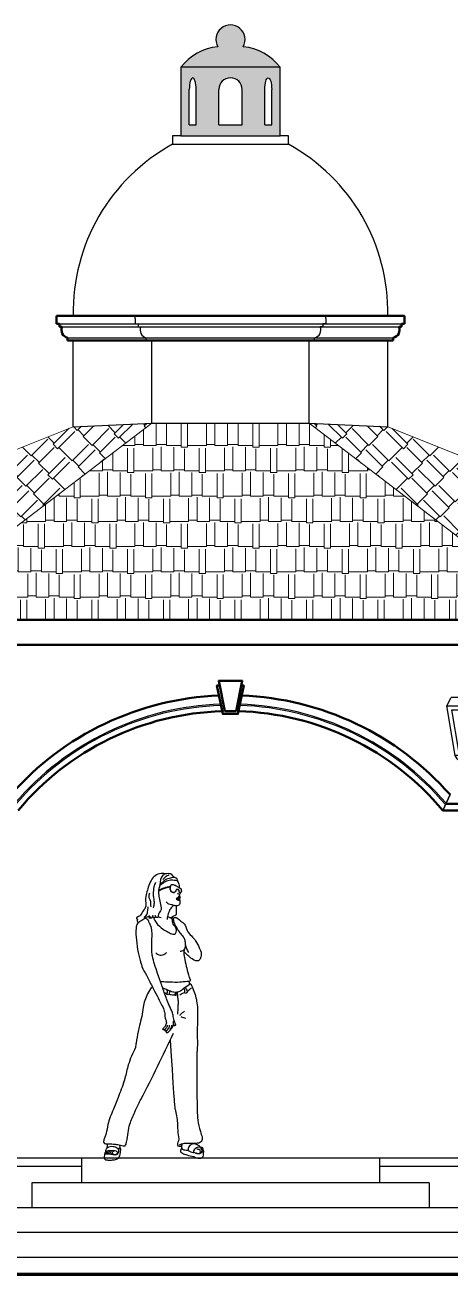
# Model space of a CAD drawing. Header units: metres. Extents: x -109 to 591, y -5 to 592.
# Drawn here: x 509.89 to 512.46, y 6.57 to 14.12 of the extents above; entities that cross this region are included whole.
import ezdxf

# ---------------------------------------------------------------- set-up
doc = ezdxf.new("R2010")
doc.units = ezdxf.units.M
doc.header["$LTSCALE"] = 0.03
for name, color, linetype in [('Amb personas', 8, 'Continuous'), ('Luminaria', 7, 'Continuous'), ('MOLDURA', 43, 'Continuous')]:
    doc.layers.add(name, color=color, linetype=linetype)
for name, color, linetype, lineweight in [('HATCH SECCION', 8, 'Continuous', 5), ('Moldura con Espesor', 43, 'Continuous', 50), ('Muro', 7, 'Continuous', 70), ('Muro bajo', 7, 'Continuous', 30)]:
    doc.layers.add(name, color=color, linetype=linetype, lineweight=lineweight)

# ---------------------------------------------------------------- blocks, each defined once
blk = doc.blocks.new('dam2')
for points in [[(389.6003654792434, 512.8645793612947), (389.6046557111305, 512.8645793612947), (389.6080879010543, 512.8611507601811)], [(389.6175039523461, 512.0776206049098), (389.6178685491263, 512.0783126151407)], [(389.6460418878511, 512.0556206736592), (389.6455024289414, 512.05673323193)]]:
    blk.add_lwpolyline(points)
blk.add_circle((389.5980553743262, 512.2819788695039), 0.00470410572027258)
for points in [[(389.6287868660484, 512.9582954611042), (389.645042935327, 512.9760028649009), (389.6725004400035, 512.9785743177894), (389.694809656116, 512.9691456585673), (389.711112549058, 512.9134308637801), (389.7171188722286, 512.8697161769969), (389.7119705910213, 512.8371444499924), (389.7025320779269, 512.7994298172109), (389.7016740286068, 512.7617151844295), (389.7145447316249, 512.7351435155334), (389.7154027809451, 512.7240005557547), (389.7222671534358, 512.722286255198), (389.7265573926798, 512.722286255198), (389.731705673887, 512.7334292108701), (389.7334217651705, 512.722286255198), (389.7417907593202, 512.7210649699693), (389.7462924681886, 512.7325720626451), (389.7507617328445, 512.7193224331292), (389.7548729393197, 512.7171433494211), (389.7565890306032, 512.7240005557547), (389.7651695017342, 512.7162861970895), (389.7634534104507, 512.7300006097566), (389.772891923545, 512.7248577039798), (389.7866206758833, 512.7214291028663), (389.7960591889777, 512.7214291028663), (389.7840465352797, 512.7325720626451), (389.7771821554322, 512.7540008298708), (389.7754660641487, 512.767715242538), (389.7734743991857, 512.7828228469523)], [(389.6596410738626, 512.9700190565734), (389.6793761493715, 512.9605903973513), (389.6948209929933, 512.9451616841275)], [(389.7359959057741, 512.9254309717841), (389.7445763769052, 512.9005735993381), (389.7471505175088, 512.8577160648865), (389.7454344188685, 512.8371444499924), (389.7420022363015, 512.81914428388), (389.7420022363015, 512.7925726108773), (389.7445763769052, 512.7788582023168)], [(389.598131445836, 512.87550207364), (389.5929984607971, 512.8693577096134), (389.5899502595795, 512.865253551713), (389.5986493879599, 512.8602936078495)], [(389.5971542627168, 512.847622643358), (389.5980920567933, 512.8511022383935), (389.5979580851754, 512.8535111912928)], [(389.768601691658, 512.8637161188884), (389.7720338742249, 512.8380015982174), (389.7634534104507, 512.8208585844368), (389.7617373118104, 512.7985726648792), (389.7591631712068, 512.783143955762)], [(389.5915860863789, 512.8283832576532), (389.590926966149, 512.8157217728411), (389.5917850081124, 512.8020073601739), (389.6012235285635, 512.796007306172), (389.6218166533926, 512.7951501538404), (389.6394942303785, 512.7994883370823), (389.6550879047577, 512.802700170427), (389.6621448537305, 512.8080074141758), (389.6707253248615, 512.8148646205094)], [(389.6240427384421, 512.7958846905785), (389.6406936869381, 512.7814357452797), (389.651848291316, 512.7591498257223), (389.660428762447, 512.7308638521629), (389.6612868117672, 512.7120065378255)], [(389.6278649693569, 512.7218170566331), (389.6184264489058, 512.7261028100783), (389.5815304384917, 512.7063883475157), (389.561795355626, 512.6909596342919), (389.5437763714006, 512.6532450015104), (389.5171769160441, 512.6215304268376), (389.492293559328, 512.5941016015032), (389.4699843358587, 512.554672668165), (389.4571136328405, 512.5212437929355), (389.4605458227643, 512.4963864204896), (389.471700434499, 512.4792434067089), (389.4931516086481, 512.4801005590406), (389.5231832465715, 512.498957873378), (389.545492462684, 512.5169580394903), (389.5583631657022, 512.528100999269)], [(389.6278649693569, 512.7218170566331), (389.6218586388296, 512.6978168365189), (389.6046977039243, 512.6669594141777), (389.5849626210586, 512.6369591359548), (389.5652275455497, 512.614673220504), (389.5557890250985, 512.5966730543917), (389.5514987932114, 512.5709585337206), (389.5446344207207, 512.5478154659381), (389.5309056683824, 512.5255295463807)], [(389.7418422870076, 512.7181919800732), (389.7256823122949, 512.6935310830737), (389.6819219220332, 512.6549593020673), (389.6527483260731, 512.6395305888433), (389.6252908287534, 512.6283876290645), (389.6098459851316, 512.6335305348414), (389.6055557458876, 512.649816400397), (389.6115620764151, 512.6686737147344), (389.6287230113203, 512.6943882354053), (389.6312971519239, 512.7132455497427), (389.6381615317715, 512.7235313612964)], [(389.7865500228761, 512.7214338763029), (389.8083396762595, 512.7016726934175), (389.8341122680474, 512.6836507231372), (389.840555410466, 512.6566177738886), (389.8366895250148, 512.5871044699428), (389.8238032328065, 512.5150166011654), (389.8057624192921, 512.4558015688901), (389.7993192768736, 512.4352050337782), (389.772258056602, 512.3862882649444), (389.7372196201059, 512.322418270176), (389.7062925143832, 512.267065083091), (389.6805199299665, 512.2194355987303), (389.6637677523071, 512.1872535157038), (389.6599018594848, 512.1730933988429), (389.6573246025173, 512.1589332819821), (389.6547473455499, 512.1396240313431), (389.6470155672764, 512.1113037935069), (389.6534587170661, 512.0932818273411), (389.6650563807908, 512.0778344260071), (389.6676336377582, 512.0739725767022), (389.6624791238233, 512.072685292229), (389.6483042031313, 512.0804089949534), (389.6418610533415, 512.0894199780363), (389.6392837963741, 512.0997182455923)], [(389.5510668196602, 512.5684673941381), (389.553770502333, 512.5511819174378), (389.5601108566622, 512.5396064753558), (389.5720919180405, 512.5306724480508), (389.5806723891715, 512.5289581474941)], [(389.7222501223711, 512.5161008871586), (389.7110955179932, 512.5092436808251), (389.6819219220332, 512.5058150797115), (389.6681931696949, 512.5135294342701), (389.6596127059207, 512.5212437929355)], [(389.5127487727687, 512.3432560648154), (389.4926931071275, 512.3010775773462), (389.4716619413621, 512.223219966066), (389.4667134369734, 512.1268248255476), (389.4654763108762, 512.0489672142675), (389.4630020513107, 511.9723454385442), (389.464239184779, 511.9476287356362)], [(389.5325366017981, 512.2982131614646), (389.5223642534057, 512.3068995052779), (389.5066265260748, 512.3200005784554)], [(389.5891977127097, 512.2918702291412), (389.5870638040134, 512.2623558449535), (389.5826922118597, 512.2352802890568), (389.5835665288162, 512.2116983548685), (389.5835665288162, 512.1863696057114), (389.5844408531439, 512.1697749108255), (389.5844408531439, 512.1645344823775)], [(389.6369949132239, 512.2794947040368), (389.6246594921132, 512.2772037330999), (389.6071731234981, 512.2754569222457), (389.595806988321, 512.2719633005372)], [(389.7392714967096, 512.3162999884217), (389.7620037670638, 512.27699676066), (389.7856103617457, 512.1983903092513), (389.7917305878126, 512.1442391933432), (389.8030967229897, 512.091834892404), (389.8092169490565, 512.0568986917779), (389.8198463870791, 511.9890442286103), (389.8224693453199, 511.9628420781407)], [(389.5695774427695, 512.1584206443877), (389.5582113075924, 512.1715217216797), (389.5442222141746, 512.1828759881176)], [(389.5617085754185, 512.1514334050853), (389.5494681232848, 512.1453195712102), (389.5372276637801, 512.1435727603559)], [(389.6247225148701, 512.0708332851248), (389.6072066770781, 512.0952705723627), (389.6063323527504, 512.1214727228323), (389.6072066770781, 512.1249663445408)], [(389.8224693453199, 511.9628420781407), (389.8605937160688, 511.8605222805564), (389.8781238104829, 511.7810457236271), (389.9104870639767, 511.6800162018276), (389.9388048997272, 511.6005396448982), (389.9684712105158, 511.5102866055338), (389.9792589665946, 511.4523630134744), (389.9846528372628, 511.3984806012995), (389.9657742751817, 511.3971335399664), (389.9212748126844, 511.3971335399664), (389.8902600268575, 511.3917453028635), (389.8646391264411, 511.3903982415305), (389.8565483130677, 511.4106041450675), (389.8498059673612, 511.4671806757939), (389.8403666863207, 511.5170219080844), (389.8147457859044, 511.5870690397972), (389.7945187561563, 511.6342161535362), (389.7810340647434, 511.6625044168421), (389.6031277672284, 512.0530696315085)], [(389.6471472988399, 512.0665159570065), (389.6456766747633, 512.0568407500282), (389.6386821317399, 512.0568407500282), (389.6281903135193, 512.0655748001847), (389.6211957631248, 512.0769290666225), (389.6159498540145, 512.0891567384875), (389.615075537058, 512.0987641940711)], [(389.6537153678723, 512.0754336866839), (389.6552941760273, 512.0664482056118), (389.6509225838735, 512.0655748001847), (389.6395564486964, 512.072562039487), (389.6308132643888, 512.0830429004977), (389.6281903135193, 512.0909035493418), (389.6281903135193, 512.0996375994982)], [(389.464239184779, 511.9476287356362), (389.451830271855, 511.6102779693423), (389.4295619799925, 511.4866944589168), (389.4221392160383, 511.4286102083172), (389.445644633998, 511.4174876924201), (389.5087381239231, 511.4150160213063), (389.5347177940772, 511.4100726790789), (389.5508004480828, 511.4038935054091)], [(389.5351981070885, 511.3863428292563), (389.5414212937014, 511.3753722036938), (389.5414212937014, 511.3654986406876), (389.5293409876748, 511.3570878250133), (389.5044482412233, 511.3479456397876), (389.4652787634367, 511.3399005130036), (389.4389217260751, 511.3318553862196), (389.4158593229906, 511.3344152002223), (389.4089039946083, 511.3420946381161), (389.406707576671, 511.3563564513473), (389.4063415094718, 511.368424139466), (389.4074397184405, 511.3768349551403), (389.4111004199168, 511.3797604539188)], [(389.4652787634367, 511.3618417641285), (389.4630823381282, 511.3735437674716), (389.457957360484, 511.3848800819243), (389.4489532766798, 511.3923509443134), (389.4382596432849, 511.3967496082236), (389.4297699797554, 511.3973134589334), (389.4290378379859, 511.3991418951556), (389.4345288902005, 511.4027987717146), (389.4447788454888, 511.4082840844958), (389.4550288007772, 511.4123066458305), (389.4634484126986, 511.4137693972771), (389.4747965769557, 511.4115752721646), (389.485046532244, 511.4057242704931), (389.4931955838762, 511.3957023048768), (389.4971268382706, 511.3856114555903), (389.4971268382706, 511.3768349551403), (389.4956625621028, 511.372812389691)], [(389.4121625022181, 511.3708109755332), (389.422482760287, 511.3601459919863), (389.4331588963227, 511.3558800009952), (389.4449026372634, 511.3569464957083), (389.4534435417427, 511.3592572416714)]]:
    blk.add_spline(points, degree=3)
for points, knots in [([(389.6763908161569, 512.9777579892651), (389.6856672731549, 512.9786165489019), (389.7077784129008, 512.9806629909986), (389.7421258570774, 512.9684028668479), (389.7654906081502, 512.935493694322), (389.7767849367369, 512.8989473806371), (389.7876749573783, 512.8609802428655), (389.7931338285977, 512.8258477774951), (389.7873256682003, 512.7979334307274), (389.7897778538877, 512.7721869810117), (389.8106982450848, 512.7539880452085), (389.8133617360513, 512.7261933942866), (389.8488025398912, 512.7190427971758), (389.8314719414109, 512.70724411624), (389.8395957352341, 512.6954022923254), (389.8314746770933, 512.6924209222454), (389.8266288131509, 512.6907561920269)], [0, 0, 0, 0, 0.2046259305617079, 0.4877414456008503, 0.7522489145540279, 1.060925539150847, 1.328102829180171, 1.625569468120927, 1.82784613096811, 1.955127037656074, 2.173390099489337, 2.388262637922702, 2.547218152656189, 2.629299992592564, 2.693483837233186, 2.781076678297141, 2.781076678297141, 2.781076678297141, 2.781076678297141]), ([(389.5922710033624, 512.8715342283604), (389.5901446335781, 512.871162857298), (389.5826929738498, 512.8744763719552), (389.5853134977983, 512.8845338045409), (389.5853325765886, 512.8963471938049), (389.5999042156549, 512.9004325771774), (389.6086011421125, 512.9085706991435), (389.6167647080389, 512.9109595581397), (389.6167647080389, 512.9109595581397), (389.6229022999996, 512.9139375617852), (389.6297955261088, 512.9170150251935), (389.6427557443619, 512.9187365191875), (389.6490095661655, 512.9050031450421), (389.6505011703924, 512.8913128216442), (389.644759776019, 512.8772708596176), (389.6348225064426, 512.8726225590418), (389.6229889373332, 512.8702239431606), (389.6159211006533, 512.8797653212658), (389.6152163730366, 512.8912728835978), (389.6059038033958, 512.8894221453085), (389.5970997899306, 512.8884392333912), (389.5974340645519, 512.8814948019569), (389.5965703387, 512.8745097570153), (389.5922710033624, 512.8715342283604)], [1.029626130519683, 1.029626130519683, 1.029626130519683, 1.029626130519683, 1.080251537735419, 1.162309128135357, 1.226492972775987, 1.322631822643684, 1.44378838848639, 1.489650007738167, 1.489650007738167, 1.489650007738167, 1.607995163574127, 1.670995891220226, 1.739092301427288, 1.896933299144212, 1.981386998271049, 2.04623422738555, 2.134659451486788, 2.215288377100798, 2.283081114775664, 2.333481718499081, 2.393243201957446, 2.451269161807105, 2.469049312360149, 2.469049312360149, 2.469049312360149, 2.469049312360149]), ([(389.6045262612676, 512.9313194576894), (389.6034348813158, 512.9279467514409), (389.6007247723086, 512.9195778026985), (389.5973385836058, 512.9093632768021), (389.5979018557171, 512.9025204710409), (389.5981011922736, 512.9009136231433)], [0.006286788454975187, 0.006286788454975187, 0.006286788454975187, 0.006286788454975187, 0.0847533159497952, 0.2008052768110997, 0.2363418935076323, 0.2363418935076323, 0.2363418935076323, 0.2363418935076323]), ([(389.7117675551433, 512.909123665173), (389.7032113145457, 512.9158614667879), (389.6864321450564, 512.9289990612169), (389.6585634354551, 512.945480654759), (389.6312859265627, 512.942914630007), (389.6113170702016, 512.9436858383135), (389.6023986956897, 512.9263882289775), (389.6083694335128, 512.9473900575358), (389.6143401052042, 512.9553698925338), (389.6309258729639, 512.9600032590037), (389.6523976904814, 512.9538410958071), (389.6779457627226, 512.9472020599646), (389.6931188276857, 512.9299280202881), (389.7038782244579, 512.9207917490934), (389.7094110079504, 512.9151621724567), (389.711112549058, 512.9134308637801)], [0.01000074871195943, 0.01000074871195943, 0.01000074871195943, 0.01000074871195943, 0.2519080958979453, 0.4829125628750198, 0.6909101395712705, 0.8502740922849421, 0.8956716958198837, 0.9933797239902102, 1.096640797903723, 1.162409819203647, 1.346838025403083, 1.584292311264291, 1.722396141481145, 1.842700668860921, 1.89613062139314, 1.89613062139314, 1.89613062139314, 1.89613062139314]), ([(389.6427391290425, 512.9162646328374), (389.6429405848837, 512.9161874297328), (389.6457628721486, 512.9149327108609), (389.6507631649042, 512.9039520827897), (389.6522547691309, 512.8902617593919), (389.6465133747576, 512.8762197973653), (389.6365761051812, 512.8715714967894), (389.6278875225756, 512.8698103567623), (389.6238821485508, 512.8721299696377), (389.623236322451, 512.8726185299835)], [1.665910524356947, 1.665910524356947, 1.665910524356947, 1.665910524356947, 1.670995891220226, 1.739092301427288, 1.896933299144212, 1.981386998271049, 2.04623422738555, 2.134659451486788, 2.153124825865227, 2.153124825865227, 2.153124825865227, 2.153124825865227]), ([(389.649064841608, 512.906539814575), (389.6617740646981, 512.9032612243894), (389.6850576232681, 512.896889529569), (389.70668363253, 512.8862375187258), (389.7164803552168, 512.8811363721694)], [0.04803086434492612, 0.04803086434492612, 0.04803086434492612, 0.04803086434492612, 0.336074966001519, 0.5786481220413784, 0.5786481220413784, 0.5786481220413784, 0.5786481220413784]), ([(389.6502432417436, 512.9021042950791), (389.6623626813285, 512.8989581134836), (389.6853843208793, 512.8925413647491), (389.7067797342429, 512.881925186187), (389.7169005508026, 512.8766368402124)], [0.06124032691658865, 0.06124032691658865, 0.06124032691658865, 0.06124032691658865, 0.336074966001519, 0.5868200692637396, 0.5868200692637396, 0.5868200692637396, 0.5868200692637396]), ([(389.5969854217321, 512.8607700365909), (389.5953740680477, 512.8539133873688), (389.5919925603503, 512.84849612026), (389.5898020972031, 512.8398427652222), (389.5931373757937, 512.8475849442923), (389.597150417993, 512.8412383047289), (389.6008558502425, 512.8476119045665), (389.6065316695859, 512.8386756013592), (389.6180896398866, 512.835792257344), (389.6051456747984, 512.8270578009962), (389.59698445322, 512.8270039209104), (389.5900981424325, 512.8286430233571), (389.5915274231459, 512.8344081242568), (389.5979604265255, 512.8316877779434), (389.6032610184442, 512.831115340472), (389.6115700640246, 512.8346930817496), (389.6012839146812, 512.8390426306861), (389.5963137046938, 512.8404812801125), (389.5915481789756, 512.8385195308487), (389.5898020972031, 512.8398427652222), (389.5898020972031, 512.8398427652222), (389.5907258721741, 512.8424161017474)], [1.013953108829435, 1.013953108829435, 1.013953108829435, 1.013953108829435, 1.056526136628466, 1.09480900588516, 1.121523971496511, 1.149692827548147, 1.181181360266161, 1.252984948352652, 1.307161106384164, 1.391870994923323, 1.480072024431131, 1.511560495840726, 1.537510829126886, 1.575311254911276, 1.625711858634693, 1.653880714686335, 1.708056828747431, 1.746377585122928, 1.784698341498424, 1.802508351152706, 1.858653732040032, 1.858653732040032, 1.858653732040032, 1.858653732040032]), ([(389.5965471018012, 512.8399094402483), (389.5978450700694, 512.8382780825077), (389.5992355478314, 512.8365360887933), (389.5985778157003, 512.8344430714974), (389.595818120368, 512.8326930501862)], [0.005566002196000954, 0.005566002196000954, 0.005566002196000954, 0.005566002196000954, 0.02457922877144878, 0.05350094827703491, 0.05350094827703491, 0.05350094827703491, 0.05350094827703491]), ([(389.6140442448939, 512.8889525577658), (389.6124607943805, 512.8893291802669), (389.6071765138316, 512.8883173949461), (389.5988533886692, 512.8873881711389), (389.5991876632905, 512.8804437397046), (389.5983872499015, 512.8763993481219), (389.598131445836, 512.87550207364)], [2.292267795918906, 2.292267795918906, 2.292267795918906, 2.292267795918906, 2.333481718499081, 2.393243201957446, 2.451269161807105, 2.469049312360149, 2.469049312360149, 2.469049312360149, 2.469049312360149]), ([(389.6123777119091, 512.7939737457468), (389.6117255529133, 512.7884505548585), (389.6099233898562, 512.7731878802036), (389.6103490965536, 512.7561654482943), (389.6112233067202, 512.7363383464701), (389.6247945702819, 512.7356392738405), (389.6327178945349, 512.7300236972628), (389.6345777804256, 512.7259511312853), (389.6351998434894, 512.7244672403293)], [0, 0, 0, 0, 0.1213457802626461, 0.3353244894710368, 0.3995083447157926, 0.5095158648171911, 0.5724929302532208, 0.6074024107488494, 0.6074024107488494, 0.6074024107488494, 0.6074024107488494]), ([(389.6050862007401, 512.1057235365347), (389.6043462986585, 512.1023336694377), (389.6029282843817, 512.0958370260847), (389.5867571958036, 512.1000778761614), (389.5992302545831, 512.1153017042856), (389.6030618315305, 512.1279912972103), (389.6077965168042, 512.1472849533385), (389.6139369081659, 512.1772542626204), (389.6397401607587, 512.2240090531459), (389.664029486493, 512.2853556737297), (389.6872196409247, 512.3472146100476), (389.7083108750514, 512.4013850607303), (389.7266545829164, 512.4479312707058), (389.7397548893492, 512.4902576960815), (389.7469353466346, 512.5364533282552), (389.7462451578955, 512.5818350804515), (389.7463179409, 512.630019652951), (389.7505843810927, 512.6656815319477), (389.7636616422797, 512.6877315965212), (389.7698232798818, 512.7033184574276), (389.7791673785826, 512.713229106772), (389.7873463859506, 512.715293395489), (389.7916447575984, 512.7160605311192)], [0, 0, 0, 0, 0.06457502453871017, 0.1237573308743, 0.2515442938472024, 0.3408768109032078, 0.4466464938889328, 0.678412595548201, 1.017081551251003, 1.60913987580903, 2.134447375796533, 2.471518335607293, 2.889638520311934, 3.23673060598387, 3.44443644182285, 3.916928046711514, 4.231222560640521, 4.511716062621534, 4.689584287327079, 4.789982047951253, 4.88072067526714, 4.97465744830935, 4.97465744830935, 4.97465744830935, 4.97465744830935]), ([(389.6278649693569, 512.7218170566331), (389.6283692411713, 512.7223703766525), (389.6298458852722, 512.7239906471481), (389.6334848417833, 512.7238316452447), (389.6365006891332, 512.7249897495851), (389.6387080514298, 512.7240653684323), (389.6389769317981, 512.723292152731), (389.6390241104176, 512.7230900016268)], [0, 0, 0, 0, 0.01596338715493022, 0.04674511008221132, 0.07315609429346406, 0.08699152445369204, 0.09151032648755138, 0.09151032648755138, 0.09151032648755138, 0.09151032648755138]), ([(389.6378065722817, 512.7231089495583), (389.6405267311174, 512.723062455471), (389.6457120604649, 512.722973825663), (389.653545495889, 512.7261069513022), (389.6579472043771, 512.7294901076691), (389.6603352219581, 512.7314935249758)], [0, 0, 0, 0, 0.05938791339351349, 0.1132087899287362, 0.1815985051122674, 0.1815985051122674, 0.1815985051122674, 0.1815985051122674]), ([(389.696523594481, 512.7209721389726), (389.7014191980005, 512.7227209887117), (389.7072703510861, 512.7248111881133), (389.7133737713161, 512.7256450185711), (389.7143746769477, 512.7257604809021)], [0, 0, 0, 0, 0.1137451054273062, 0.1359464715505314, 0.1359464715505314, 0.1359464715505314, 0.1359464715505314]), ([(389.5576824606487, 512.5429588670116), (389.5581220183504, 512.5359941875172), (389.5590760948872, 512.51577093569), (389.5518499615832, 512.4791522661711), (389.5380259753147, 512.4301638099723), (389.5289726311256, 512.3957088640216), (389.5119572905256, 512.3552246891926), (389.5459749884995, 512.3558425332202), (389.5797662542579, 512.3473654286354), (389.6269828619321, 512.349527726915), (389.6630937055079, 512.3491686729091), (389.6823578373061, 512.3492012290648), (389.6899341293079, 512.3491999646134), (389.6919739000425, 512.3491996241842)], [0.03679921324419645, 0.03679921324419645, 0.03679921324419645, 0.03679921324419645, 0.1898913215016927, 0.4819467223349662, 0.8599490489672235, 1.263588801846009, 1.432288271363409, 1.543103238777955, 1.860005250086896, 2.283743505182304, 2.540525142838458, 2.662496403135588, 2.707433177548044, 2.707433177548044, 2.707433177548044, 2.707433177548044]), ([(389.5127487727687, 512.3432560648154), (389.5243449898748, 512.3356066925555), (389.5475904664343, 512.3202729589823), (389.5732924309468, 512.2950549186988), (389.6042237749114, 512.2880928933404), (389.6285946349466, 512.2962658249229), (389.6505254819348, 512.30365189244), (389.6654368451308, 512.3101757145645), (389.6725173399851, 512.3128834574742), (389.6745994021439, 512.3136614399186)], [0, 0, 0, 0, 0.3066925300465776, 0.6147879047922389, 0.7721580435441342, 0.9761638952505862, 1.167008032520012, 1.285011991371938, 1.333971038112964, 1.333971038112964, 1.333971038112964, 1.333971038112964]), ([(389.523920160047, 512.3559175021908), (389.5232741920628, 512.3529641291519), (389.521724640866, 512.3473872375015), (389.5181511980228, 512.3428969212829), (389.5162180938861, 512.3408261260074)], [0.02585494159643289, 0.02585494159643289, 0.02585494159643289, 0.02585494159643289, 0.09130815720765581, 0.1529623655274024, 0.1529623655274024, 0.1529623655274024, 0.1529623655274024]), ([(389.5443315593081, 512.3211329420361), (389.5394626191983, 512.3146043827197), (389.5328905112938, 512.3056648543744), (389.5316790617484, 512.2902517783186), (389.5471722480841, 512.2826636581048), (389.5434172925489, 512.3000722775181), (389.5480432103935, 512.3086352081077), (389.5519489582048, 512.3116746397457), (389.553994164137, 512.3131729226241)], [0.002976226235100476, 0.002976226235100476, 0.002976226235100476, 0.002976226235100476, 0.1801151193197602, 0.2445639869936794, 0.3163216064472998, 0.4281074266410475, 0.4811460725106499, 0.5358218545380508, 0.5358218545380508, 0.5358218545380508, 0.5358218545380508]), ([(389.5448323928378, 512.292679133193), (389.551133184488, 512.2897247669418), (389.5614536149529, 512.2848560540891), (389.5710703635708, 512.2787235648577), (389.5748233518798, 512.2763303276728)], [0.004806244395226721, 0.004806244395226721, 0.004806244395226721, 0.004806244395226721, 0.1578643346157389, 0.2558262554584638, 0.2558262554584638, 0.2558262554584638, 0.2558262554584638]), ([(389.6360027681973, 512.2987740203445), (389.6354779194438, 512.2926893929676), (389.6348863684239, 512.2853393055082), (389.6386783766897, 512.2744552746536), (389.6442328015963, 512.2769159808388), (389.6519709075964, 512.2753083641081), (389.6454908839833, 512.2867260677522), (389.647448300976, 512.2944135475649), (389.6479723681296, 512.3005076529076), (389.6481744523715, 512.3030944011022)], [0.00201973674176795, 0.00201973674176795, 0.00201973674176795, 0.00201973674176795, 0.1412283665002486, 0.169913414746195, 0.2212697747504154, 0.2469479006308762, 0.3123488769029301, 0.3893029112387574, 0.4452211970261666, 0.4452211970261666, 0.4452211970261666, 0.4452211970261666]), ([(389.6639032421417, 512.2856748338115), (389.6615832382883, 512.2854838936239), (389.6563066321643, 512.2848872617013), (389.6512321330147, 512.2832541919349), (389.6483899824577, 512.2822543973942)], [0.1699313294437143, 0.1699313294437143, 0.1699313294437143, 0.1699313294437143, 0.2211495015868036, 0.2871792163749476, 0.2871792163749476, 0.2871792163749476, 0.2871792163749476]), ([(389.6217642455881, 512.0116415081632), (389.5875017933534, 511.6530318127571), (389.580760878649, 511.6056897433547), (389.5617891065766, 511.5411219542502), (389.563106212593, 511.4771084981181), (389.5488655549328, 511.4375840711567), (389.5653190819, 511.4023978583996), (389.5472551033078, 511.3960148205783), (389.540303735498, 511.3990954014681), (389.5356998856146, 511.4019101657085)], [0, 0, 0, 0, 0.4505212008972038, 1.052030659275633, 1.480049843835992, 1.816888976250618, 2.025786738487023, 2.078710800023262, 2.191408509456473, 2.191408509456473, 2.191408509456473, 2.191408509456473]), ([(389.411220266972, 511.3815119676138), (389.4102753342519, 511.3822856713353), (389.4079656590153, 511.3847699057803), (389.4115217749252, 511.3906864018003), (389.4165091635821, 511.3905433749121), (389.4190433144815, 511.3911656275735), (389.4202521662365, 511.3914624572619)], [0.01121671910208408, 0.01121671910208408, 0.01121671910208408, 0.01121671910208408, 0.0361398863879729, 0.08544235973809258, 0.1154919738380132, 0.1429012790435893, 0.1429012790435893, 0.1429012790435893, 0.1429012790435893]), ([(389.4164516841096, 511.3754383858965), (389.4151125190955, 511.3755536285334), (389.4111847665339, 511.3761853317033), (389.4105699040481, 511.3837096322131), (389.414397000467, 511.3875171739613), (389.4191048252398, 511.3894705083644), (389.4226598049099, 511.3897890333283), (389.4250110693104, 511.3899997058153)], [0.005894637142110934, 0.005894637142110934, 0.005894637142110934, 0.005894637142110934, 0.03324435475102751, 0.09020303353160129, 0.1225496645536917, 0.1490169958726433, 0.2007166755919206, 0.2007166755919206, 0.2007166755919206, 0.2007166755919206]), ([(389.4127609283007, 511.390090629953), (389.4126708238733, 511.3908953466994), (389.412657303141, 511.3937768903116), (389.4188661068135, 511.3938535581108), (389.4237678693669, 511.3931175105163), (389.4263103779751, 511.396560078048), (389.4284859010197, 511.3972222987269), (389.4296129962503, 511.3974837269392)], [0.007841649258927266, 0.007841649258927266, 0.007841649258927266, 0.007841649258927266, 0.02416501550838746, 0.07110305887088653, 0.1061475465742559, 0.1309170018469224, 0.1558523121787326, 0.1558523121787326, 0.1558523121787326, 0.1558523121787326]), ([(389.4247471054283, 511.368845701454), (389.4237043041723, 511.3686096289483), (389.4210058386461, 511.3684167311233), (389.4160697280337, 511.3728060162214), (389.4157972385054, 511.3807569687789), (389.4209758686782, 511.3855579260614), (389.4243635224175, 511.3858558209315), (389.4257432110799, 511.3859771444806)], [0.0232531414472964, 0.0232531414472964, 0.0232531414472964, 0.0232531414472964, 0.0463973071705755, 0.08458225778225012, 0.1517611009732538, 0.1954945809752792, 0.2255442004740123, 0.2255442004740123, 0.2255442004740123, 0.2255442004740123]), ([(389.464752218827, 511.3650901797965), (389.4644400661897, 511.3649808729198), (389.4586044833573, 511.3629703209417), (389.4481851235993, 511.3605500111795), (389.4356008472755, 511.3580662141787), (389.4225545749046, 511.3623404771857), (389.4256191008871, 511.3755434818495), (389.4324322737524, 511.3821088089256), (389.4397192195892, 511.3822678150937), (389.4440736499391, 511.3827631894692), (389.446609196227, 511.3830516415875)], [0.7419770059904546, 0.7419770059904546, 0.7419770059904546, 0.7419770059904546, 0.7492079447397364, 0.8769764550596433, 0.9767510488454012, 1.035688940307321, 1.13828387568916, 1.195401628478064, 1.236074794035822, 1.292773676662357, 1.292773676662357, 1.292773676662357, 1.292773676662357]), ([(389.534928032277, 511.4100051992384), (389.5350542840357, 511.4075974067079), (389.5354694843286, 511.4015258975627), (389.5380490364166, 511.3916626826257), (389.5307089896451, 511.3761008264731), (389.5126249091953, 511.3767318806542), (389.5008862671895, 511.3762402117604), (389.4967829376273, 511.375701945587)], [0.01423001020698022, 0.01423001020698022, 0.01423001020698022, 0.01423001020698022, 0.06733992972368, 0.1482925978555633, 0.2347734072739606, 0.399776162664212, 0.492613173467005, 0.492613173467005, 0.492613173467005, 0.492613173467005]), ([(389.894206970367, 511.3791185705786), (389.8940794580968, 511.379336366457), (389.8927960171053, 511.381873847069), (389.8944674957304, 511.3869548327204), (389.8947902797483, 511.3912973454536), (389.8948494794009, 511.3928497264267)], [0.09604222964068515, 0.09604222964068515, 0.09604222964068515, 0.09604222964068515, 0.1019197660547785, 0.1630191848322302, 0.1977177422232739, 0.1977177422232739, 0.1977177422232739, 0.1977177422232739]), ([(389.9007330107636, 511.3668519727921), (389.904824863504, 511.3705165159718), (389.9162182091738, 511.3805101150026), (389.9383017120651, 511.3830748027001), (389.9596141785163, 511.3816350335154), (389.9711317372266, 511.3709339265105), (389.9754628123443, 511.3624524682192), (389.9810414776491, 511.349022762859), (389.9656961486154, 511.3602580840715), (389.9513737598855, 511.3594431246848), (389.9322965674894, 511.3616778101631), (389.9168900177685, 511.3604332656802), (389.910267278094, 511.3530622635991), (389.9050169001318, 511.3508727891425), (389.9035280987243, 511.3487838615355), (389.9030455288541, 511.3479277147866)], [0.006061846740217256, 0.006061846740217256, 0.006061846740217256, 0.006061846740217256, 0.1251007909962715, 0.3353463561086356, 0.4708238287957915, 0.5870583663256004, 0.6433441965993886, 0.7182286767332716, 0.769404905755485, 0.9332754425031782, 1.074645189410985, 1.187625758321259, 1.250176123158135, 1.286158523843844, 1.307644164576121, 1.307644164576121, 1.307644164576121, 1.307644164576121]), ([(389.9697662617184, 511.3715090902717), (389.9691461705941, 511.3747866662357), (389.9679704716061, 511.3806556073266), (389.9654604468744, 511.3891677453935), (389.9664683744365, 511.3944179369683), (389.9671738435256, 511.3970653744962)], [0.01967018210214912, 0.01967018210214912, 0.01967018210214912, 0.01967018210214912, 0.09343825455971243, 0.1517417157881057, 0.2109748378604708, 0.2109748378604708, 0.2109748378604708, 0.2109748378604708]), ([(389.4652787634367, 511.3618417641285), (389.4702694542182, 511.3636062661366), (389.4779075815098, 511.3650933272401), (389.4867141113539, 511.3678163089174), (389.4932141657669, 511.3705392905946), (389.4956625621028, 511.372812389691)], [0, 0, 0, 0, 0.1127563464926922, 0.1735974072467864, 0.2386623711299945, 0.2386623711299945, 0.2386623711299945, 0.2386623711299945]), ([(389.9006276629246, 511.3678491122429), (389.9000481170003, 511.3702349192104), (389.8994532568587, 511.3726837699584), (389.8979528943115, 511.3747013199857), (389.8979137157979, 511.3747529928277)], [0, 0, 0, 0, 0.05309190225635591, 0.05449482976910699, 0.05449482976910699, 0.05449482976910699, 0.05449482976910699]), ([(389.9059065968358, 511.3510481457228), (389.9064282185917, 511.3484943247649), (389.9084402224176, 511.3414623511576), (389.918511868961, 511.3356491573982), (389.9300109529083, 511.3348999592297), (389.9349945972532, 511.3419263672081), (389.9365159130585, 511.3498184348301), (389.932002216083, 511.3556019400349), (389.928702244087, 511.3581960455147), (389.9276480395259, 511.3590247549195)], [0.02378306174385309, 0.02378306174385309, 0.02378306174385309, 0.02378306174385309, 0.07958834359250025, 0.1843187468754928, 0.2569085440433613, 0.305736441672866, 0.3596369550958022, 0.4230883730969772, 0.4528736363538693, 0.4528736363538693, 0.4528736363538693, 0.4528736363538693]), ([(389.9352530378507, 511.3443369732091), (389.9376925753717, 511.3431340541981), (389.9414454331525, 511.3412251859542), (389.9469502262115, 511.3376551506072), (389.9517044056861, 511.3418894861121), (389.9494807868452, 511.3483025793851), (389.9450066641591, 511.351721174119), (389.9440423051503, 511.3553525479211), (389.943756345214, 511.3564293537704)], [0.01157427558207061, 0.01157427558207061, 0.01157427558207061, 0.01157427558207061, 0.07337094393415655, 0.1059642142780598, 0.1411234700268257, 0.1799924335543124, 0.2371829103656551, 0.2612899378911761, 0.2612899378911761, 0.2612899378911761, 0.2612899378911761]), ([(389.9496497791408, 511.3404146279818), (389.9502550879423, 511.3399664551004), (389.9524796297648, 511.3385525182564), (389.9572951552723, 511.3388891829044), (389.9628001066984, 511.3416391924192), (389.9626378996256, 511.3488894107748), (389.9569131567258, 511.3516204183344), (389.9542418826161, 511.3546331867439), (389.953109553066, 511.3559102727177)], [0.0111299396240541, 0.0111299396240541, 0.0111299396240541, 0.0111299396240541, 0.02750327602007486, 0.06947099074329556, 0.1107259189237189, 0.1488385489708533, 0.2001434388709858, 0.2378927148502756, 0.2378927148502756, 0.2378927148502756, 0.2378927148502756]), ([(389.9592833864119, 511.3400499375769), (389.9610451368265, 511.3393662056736), (389.9640306801258, 511.3383386315417), (389.9694566264103, 511.3406177990752), (389.9697161279945, 511.3442029768516), (389.9690440859557, 511.3494545655866), (389.9667855287896, 511.3526487846687), (389.9655804944118, 511.3543530336741)], [0.01681681803739913, 0.01681681803739913, 0.01681681803739913, 0.01681681803739913, 0.06031801986858444, 0.08702478186077191, 0.129637391951332, 0.1685063554788201, 0.2129652298363841, 0.2129652298363841, 0.2129652298363841, 0.2129652298363841]), ([(389.9698496864729, 511.3411732080472), (389.9712086035412, 511.3398498520816), (389.9735591186751, 511.3381778862682), (389.9785311684383, 511.3396563487345), (389.9794531752454, 511.3446943292191), (389.9783968474928, 511.349936187429), (389.9752612809154, 511.3512046825161), (389.9738944553089, 511.3517576325251)], [0.01620502248051051, 0.01620502248051051, 0.01620502248051051, 0.01620502248051051, 0.05500655204014972, 0.07913379534063082, 0.1152943738517773, 0.1550885233976271, 0.1858401503942509, 0.1858401503942509, 0.1858401503942509, 0.1858401503942509]), ([(389.9814682209001, 511.3369190947159), (389.9809595803175, 511.3378141283494), (389.980098831795, 511.3393287516489), (389.978994032414, 511.3406680508006), (389.9785265071447, 511.3412047255977)], [0, 0, 0, 0, 0.02260739523399537, 0.03825743109736414, 0.03825743109736414, 0.03825743109736414, 0.03825743109736414])]:
    blk.add_open_spline(points, degree=3, knots=knots)
blk.add_open_spline([(389.5940246021009, 512.870483166108), (389.5923261944268, 512.8701865387449), (389.5901704689772, 512.8709334201416), (389.5886065258095, 512.8721473679824)], degree=3)
at = {"start_tangent": (-0.9940182661818839, 0.1092139482701801), "end_tangent": (-0.9940182661818839, 0.1092139482701801)}
blk.add_spline([(389.9806495531448, 511.3372233959654), (389.933363890407, 511.3351470758691), (389.9094612472992, 511.3372233959654), (389.9021865259859, 511.3517576325251), (389.8981272143423, 511.3743897000536), (389.8949871376615, 511.3784999907068), (389.8917940711788, 511.338780635009), (389.9032257729408, 511.3164601950022), (389.9229714355999, 511.307116756626), (389.9458348317526, 511.3040022785389), (389.9666197413667, 511.3040022785389), (389.9801299296673, 511.3086739956697), (389.9837672866385, 511.316979276055), (389.9827280470547, 511.3315135167292), (389.9806495531448, 511.3372233959654)], degree=3, dxfattribs=at)
blk = doc.blocks.new('luminaria2')
at = {"layer": 'Luminaria'}
for p, q in [((-2.850913841290116, -47.22236129732154), (-2.850913841290116, -47.14736129732155)), ((-2.800913841290117, -47.14736129732155), (-2.800913841290117, -47.22236129732154)), ((-2.950913841290117, -47.27236129732154), (-2.925913841290117, -47.22236129732154)), ((-2.925913841290117, -47.22236129732154), (-2.725913841290116, -47.22236129732154)), ((-2.700913841290117, -47.27236129732154), (-2.725913841290116, -47.22236129732154)), ((-2.825913841290117, -47.62236129732153), (-2.825913841290117, -47.64736129732153))]:
    blk.add_line(p, q, dxfattribs=at)
for points in [[(-2.700913841290117, -47.27236129732154), (-2.950913841290117, -47.27236129732154), (-2.900913841290117, -47.57236129732154), (-2.750913841290116, -47.57236129732154)], [(-2.730425351833026, -47.29736129732154), (-2.921402330747207, -47.29736129732154), (-2.87973566408054, -47.54736129732154), (-2.772092018499693, -47.54736129732154)]]:
    blk.add_lwpolyline(points, close=True, dxfattribs=at)
for centre, radius, start, end in [((-2.825913841290117, -47.14736129732155), 0.02499999999999991, 0, 180), ((-2.825913841290118, -47.54111129732153), 0.08125000000000167, 202.6198649480454, 337.3801350519553)]:
    blk.add_arc(centre, radius, start, end, dxfattribs=at)

msp = doc.modelspace()

# ---------------------------------------------------------------- hatches: boundary and pattern name
at = {"layer": 'HATCH SECCION'}
msp.add_hatch(color=43, dxfattribs=at).paths.add_polyline_path([(511.0525117476719, 13.98704815483902, 0.2102228825694626), (510.8295333037783, 13.86256755604336), (511.4295333037783, 13.86256755604336, 0.2102228825694624), (511.2065548598753, 13.98704815483993, 1.703539092977019)])
h = msp.add_hatch(color=43, dxfattribs=at)
h.paths.add_polyline_path([(510.8295333037782, 13.86256755604336), (510.8295333037784, 13.44788020152683), (511.4295333037783, 13.44788020152684), (511.4295333037784, 13.86256755604336)])
h.paths.add_polyline_path([(511.2003156248814, 13.72847409895698), (511.2003156248813, 13.51612713564787), (511.0587509826752, 13.51612713564787), (511.0587509826752, 13.72847409895698, -1)], flags=16)
edge = h.paths.add_edge_path(flags=16)
edge.add_ellipse((510.9015119683278, 13.72847409895698), major_axis=(0, 0.07078232110303162), ratio=0.2937108858270449, start_angle=270, end_angle=450, ccw=False)
edge.add_line((510.92230150656, 13.72847409895483), (510.9223015065598, 13.51612713564787))
edge.add_line((510.9223015065598, 13.51612713564787), (510.8807224300958, 13.51612713564787))
edge.add_line((510.8807224300958, 13.51612713564787), (510.8807224300958, 13.72847409895845))
edge = h.paths.add_edge_path(flags=16)
edge.add_ellipse((511.3575546392289, 13.72847409895698), major_axis=(0, 0.07078232110303162), ratio=0.2937108858270449, start_angle=-90, end_angle=90, ccw=False)
edge.add_line((511.3783441774609, 13.72847409896337), (511.3783441774608, 13.51612713564787))
edge.add_line((511.3783441774608, 13.51612713564787), (511.3367651009968, 13.51612713564787))
edge.add_line((511.3367651009968, 13.51612713564787), (511.3367651009967, 13.72847409895644))
h = msp.add_hatch(dxfattribs=at)
h.set_pattern_fill('AR-RSHKE', color=1, scale=0.0005, angle=315, style=0)
h.set_pattern_definition([(315, (-1.364242052659392e-12, 0.3000000000000096), (0.3367596045400932, -0.1212334576344337), [0.0762, -0.0635, 0.0889, -0.0381, 0.1143, -0.0508]), (315, (0.05837166478558542, 0.2506085913341298), (0.3367596045400932, -0.1212334576344337), [0.0635, -0.2413, 0.0508, -0.0762]), (315, (0.1549094180870787, 0.131620197729962), (0.3367596045400932, -0.1212334576344337), [0.0381, -0.3937]), (45, (-1.364242052659392e-12, 0.3000000000000096), (0.0314308964237421, 0.1840952504819176), [0.14605, -0.46355]), (45, (0.05388153672505069, 0.2461184632735947), (0.0314308964237421, 0.1840952504819176), [0.142875, -0.4667250000000001]), (45, (0.09878281733039662, 0.2012171826682483), (0.0314308964237421, 0.1840952504819176), [0.13335, -0.47625]), (45, (0.1549094180870787, 0.131620197729962), (0.0314308964237421, 0.1840952504819176), [0.14605, -0.46355]), (45, (0.1818501864502862, 0.1046794293667546), (0.0314308964237421, 0.1840952504819176), [0.14605, -0.46355]), (45, (0.2694076836307104, 0.03059231636793491), (0.0314308964237421, 0.1840952504819176), [0.1397, -0.4699])])
h.paths.add_polyline_path([(510.6545333037784, 11.71256755604347), (510.1795333037785, 11.69228272809439), (507.2809017424784, 10.52488625263196), (509.0974824962097, 10.52488625263196)])
h = msp.add_hatch(dxfattribs=at)
h.set_pattern_fill('AR-RSHKE', color=1, scale=0.0005, style=0)
h.set_pattern_definition([(0, (-1.364242052659392e-12, 0.3000000000000096), (0.32385, 0.1524), [0.0762, -0.0635, 0.0889, -0.0381, 0.1143, -0.0508]), (0, (0.0761999999986358, 0.306350000000009), (0.32385, 0.1524), [0.0635, -0.2413, 0.0508, -0.0762]), (0, (0.2285999999986359, 0.2904750000000096), (0.32385, 0.1524), [0.0381, -0.3937]), (90, (-1.364242052659392e-12, 0.3000000000000096), (-0.10795, 0.1524), [0.14605, -0.46355]), (90, (0.0761999999986358, 0.3000000000000096), (-0.10795, 0.1524), [0.142875, -0.4667250000000001]), (90, (0.1396999999986357, 0.3000000000000096), (-0.10795, 0.1524), [0.13335, -0.47625]), (90, (0.2285999999986359, 0.2904750000000096), (-0.10795, 0.1524), [0.14605, -0.46355]), (90, (0.2666999999986359, 0.2904750000000096), (-0.10795, 0.1524), [0.14605, -0.46355]), (90, (0.380999999998636, 0.3000000000000096), (-0.10795, 0.1524), [0.1397, -0.4699])])
h.paths.add_polyline_path([(513.161584111347, 10.52488625263196), (511.6045333037784, 11.71256755604331), (510.6545333037784, 11.71256755604346), (509.0974824962096, 10.52488625263196)])
h = msp.add_hatch(dxfattribs=at)
h.set_pattern_fill('AR-RSHKE', color=1, scale=0.0005, angle=315, style=0)
h.set_pattern_definition([(225, (1022.259066607558, 0.3000000000000096), (-0.3367596045400932, -0.1212334576344337), [0.0762, -0.0635, 0.0889, -0.0381, 0.1143, -0.0508]), (225, (1022.200694942771, 0.2506085913341298), (-0.3367596045400932, -0.1212334576344337), [0.0635, -0.2413, 0.0508, -0.0762]), (225, (1022.10415718947, 0.131620197729962), (-0.3367596045400932, -0.1212334576344337), [0.0381, -0.3937]), (135, (1022.259066607558, 0.3000000000000096), (-0.0314308964237421, 0.1840952504819176), [0.14605, -0.46355]), (135, (1022.205185070832, 0.2461184632735947), (-0.0314308964237421, 0.1840952504819176), [0.142875, -0.4667250000000001]), (135, (1022.160283790226, 0.2012171826682483), (-0.0314308964237421, 0.1840952504819176), [0.13335, -0.47625]), (135, (1022.10415718947, 0.131620197729962), (-0.0314308964237421, 0.1840952504819176), [0.14605, -0.46355]), (135, (1022.077216421106, 0.1046794293667546), (-0.0314308964237421, 0.1840952504819176), [0.14605, -0.46355]), (135, (1021.989658923926, 0.03059231636793491), (-0.0314308964237421, 0.1840952504819176), [0.1397, -0.4699])])
h.paths.add_polyline_path([(511.6045333037783, 11.71256755604346), (512.0795333037781, 11.69228272809439), (514.9781648650782, 10.52488625263196), (513.1615841113469, 10.52488625263196)])

# ---------------------------------------------------------------- linework, layer by layer
at = {"layer": 'HATCH SECCION', "color": 1}
for p, q in [((510.1795333037776, 11.69228272809404), (507.2809017424784, 10.52488625263196)), ((509.0974824962095, 10.52488625263184), (510.6545333037783, 11.71256755604346)), ((513.1615841113471, 10.52488625263184), (511.6045333037783, 11.71256755604331)), ((512.0795333037784, 11.69228272809433), (514.9781648650783, 10.52488625263196))]:
    msp.add_line(p, q, dxfattribs=at)
at = {"layer": 'MOLDURA'}
for p, q in [((510.0961999704444, 12.31256755604337), (512.1628666371116, 12.31256755604334)), ((510.112866637111, 12.2959008893767), (512.146199970445, 12.29590088937666)), ((510.5545333037784, 12.36256755604335), (510.6545333037784, 12.36256755604336)), ((510.6545333037784, 12.36256755604332), (510.5545333037784, 12.36256755604331)), ((510.5545333037784, 12.34590088937671), (510.5545333037784, 12.36256755604336)), ((510.5545333037784, 12.36256755604336), (510.6545333037784, 12.36256755604336)), ((510.5545333037784, 12.34590088937671), (510.5545333037784, 12.31256755604338)), ((510.5545333037784, 12.31256755604338), (510.5711999704451, 12.31256755604338)), ((510.5711999704451, 12.31256755604338), (510.5711999704451, 12.29590088937671)), ((510.5711999704451, 12.29590088937671), (510.5878666371117, 12.29590088937671)), ((511.7045333037781, 12.36256755604335), (511.6045333037782, 12.36256755604336)), ((511.6045333037782, 12.36256755604332), (511.7045333037781, 12.36256755604331)), ((511.7045333037781, 12.36256755604336), (511.6045333037782, 12.36256755604336)), ((511.6878666371115, 12.29590088937671), (511.6711999704448, 12.29590088937671)), ((511.7045333037781, 12.31256755604338), (511.6878666371115, 12.31256755604338)), ((511.6878666371115, 12.31256755604338), (511.6878666371115, 12.29590088937671)), ((511.7045333037781, 12.34590088937671), (511.7045333037781, 12.36256755604336)), ((511.7045333037781, 12.34590088937671), (511.7045333037781, 12.31256755604338)), ((510.1461999704443, 12.22923422271004), (512.1128666371117, 12.22923422271001)), ((510.621199970445, 12.21256755604339), (510.621199970445, 12.22923422271005)), ((511.6378666371115, 12.21256755604338), (511.6378666371115, 12.22923422271004)), ((510.6545333037784, 12.21256755604339), (510.621199970445, 12.21256755604339)), ((511.6045333037782, 12.21256755604338), (511.6378666371115, 12.21256755604338)), ((512.4115841113472, 9.374905418941875), (512.4552988460928, 9.469905418941611)), ((512.4552988460953, 9.469905418941561), (512.4115841113455, 9.374905418941733)), ((513.1336269924491, 9.409603288838778), (512.4277211627046, 9.409603288838778)), ((512.431399774134, 9.417573780154296), (513.126530140847, 9.417573780154296))]:
    msp.add_line(p, q, dxfattribs=at)
for centre, radius, start, end in [((510.6321563698378, 12.27637908907309), 0.04840125114130293, 156.2133213940975, 256.9167809600159), ((511.6269102377187, 12.27637908907309), 0.04840125114130293, 283.0832190399841, 23.78667860590239), ((511.1295333037784, 8.305193524618662), 1.7123802555358, 91.97761216170458, 139.4877556138721), ((511.1295333037784, 8.305193524618662), 1.704409764220281, 91.93269385511238, 139.6111284419125), ((511.1295333037784, 8.305193524618662), 1.704409764220281, 40.38887155808872, 88.13118920368856), ((511.1295333037784, 8.305193524618662), 1.7123802555358, 40.51224438612795, 88.08596511216548)]:
    msp.add_arc(centre, radius, start, end, dxfattribs=at)
at = {"layer": 'Moldura con Espesor'}
for p, q in [((510.0795333037777, 12.36256755604335), (510.1795333037776, 12.36256755604336)), ((510.1795333037776, 12.36256755604332), (510.0795333037777, 12.36256755604331)), ((510.0795333037777, 12.34590088937671), (510.0795333037777, 12.36256755604336)), ((510.0795333037777, 12.36256755604336), (510.1795333037776, 12.36256755604336)), ((510.0795333037777, 12.34590088937671), (510.0795333037777, 12.31256755604338)), ((510.0795333037777, 12.31256755604338), (510.0961999704444, 12.31256755604338)), ((510.0961999704444, 12.31256755604338), (510.0961999704444, 12.29590088937671)), ((510.0961999704444, 12.29590088937671), (510.112866637111, 12.29590088937671)), ((510.1795333037776, 12.36256755604335), (512.0795333037784, 12.36256755604329)), ((512.1795333037783, 12.36256755604332), (512.0795333037784, 12.36256755604333)), ((512.0795333037784, 12.36256755604329), (512.1795333037783, 12.36256755604328)), ((512.1795333037783, 12.36256755604333), (512.0795333037784, 12.36256755604333)), ((512.1628666371116, 12.29590088937669), (512.146199970445, 12.29590088937669)), ((512.1795333037783, 12.31256755604335), (512.1628666371116, 12.31256755604335)), ((512.1628666371116, 12.31256755604335), (512.1628666371116, 12.29590088937669)), ((512.1795333037783, 12.34590088937668), (512.1795333037783, 12.36256755604333)), ((512.1795333037783, 12.34590088937668), (512.1795333037783, 12.31256755604335)), ((510.1461999704443, 12.21256755604339), (510.1461999704443, 12.22923422271005)), ((512.1128666371117, 12.21256755604336), (512.1128666371117, 12.22923422271002)), ((510.1795333037776, 12.21256755604339), (510.1461999704443, 12.21256755604339)), ((510.1795333037775, 12.21256755604337), (512.0795333037784, 12.21256755604336)), ((512.0795333037784, 12.21256755604336), (512.1128666371117, 12.21256755604336)), ((507.2809017424784, 10.52488625263196), (514.9781648650783, 10.52488625263196)), ((507.3809017424784, 10.37488625263196), (514.8781648650781, 10.37488625263196)), ((512.4115841113455, 9.374905418941733), (513.1645216542483, 9.37490541894169))]:
    msp.add_line(p, q, dxfattribs=at)
msp.add_lwpolyline([(511.1944682486342, 10.12944985444137), (511.2096699696529, 10.12944985444149), (511.1747126440711, 9.957534350260698), (511.082441827024, 9.957534350260698), (511.0474845014429, 10.12944985444149), (511.0645983589253, 10.12944985444137)], dxfattribs=at)
msp.add_lwpolyline([(511.1630431588825, 9.974905418941898), (511.0960234486768, 9.974905418941898), (511.0588881178095, 10.15753206508152), (511.2001784897498, 10.15753206508141)], close=True, dxfattribs=at)
for centre, radius, start, end in [((510.1571563698371, 12.27637908907309), 0.04840125114130293, 156.2133213940975, 256.9167809600159), ((512.1019102377188, 12.27637908907306), 0.04840125114130293, 283.0832190399841, 23.78667860590239), ((511.1295333037784, 8.305193524618662), 1.764711894323063, 92.2623172182358, 138.7000388696443), ((511.1295333037784, 8.305193524618662), 1.764711894323063, 41.29996113035639, 87.79932377440365), ((511.1295333037784, 8.305193524618662), 1.669711894323235, 91.73208164211475, 140.1592043248424), ((511.1295333037784, 8.305193524618662), 1.669711894323235, 39.84079567507088, 88.33316810204437)]:
    msp.add_arc(centre, radius, start, end, dxfattribs=at)
at = {"layer": 'Muro'}
msp.add_line((504.8440822030418, 6.574905418941601), (517.2946523881553, 6.574905418941597), dxfattribs=at)
at = {"layer": 'Muro bajo'}
for p, q in [((511.4295333037783, 13.86256755604336), (510.8295333037783, 13.86256755604336)), ((510.8807224300958, 13.51612713564787), (510.8807224300958, 13.72847409895698)), ((510.9223015065599, 13.51612713564787), (510.9223015065599, 13.72847409895698)), ((511.0587509826752, 13.51612713564787), (511.0587509826752, 13.72847409895698)), ((511.2003156248814, 13.51612713564787), (511.2003156248814, 13.72847409895698)), ((511.3367651009968, 13.51612713564787), (511.3367651009968, 13.72847409895698)), ((511.3783441774609, 13.51612713564787), (511.3783441774609, 13.72847409895698)), ((510.8807224300958, 13.51612713564787), (510.9223015065599, 13.51612713564787)), ((511.0587509826752, 13.51612713564787), (511.2003156248814, 13.51612713564787)), ((511.3367651009968, 13.51612713564787), (511.3783441774609, 13.51612713564787)), ((510.8295333037783, 13.44788020152683), (511.4295333037783, 13.44788020152685)), ((510.7795333037784, 13.39788020152681), (511.4795333037784, 13.39788020152679)), ((510.1795333037775, 11.69228272809437), (510.1795333037775, 12.21256755604337)), ((510.6545333037783, 11.71256755604346), (510.6545333037783, 12.21256755604336)), ((511.6045333037782, 11.71256755604335), (511.6045333037782, 12.21256755604336)), ((512.0795333037784, 11.69228272809434), (512.0795333037784, 12.21256755604334)), ((510.1795333037783, 11.69228272809439), (510.6545333037783, 11.71256755604346)), ((510.6545333037783, 11.71256755604346), (511.6045333037783, 11.71256755604331)), ((511.6045333037783, 11.71256755604331), (512.0795333037784, 11.69228272809434)), ((514.878164865081, 7.274905418941604), (507.3809017424757, 7.274905418941604)), ((510.2295333037783, 7.274905418941604), (510.2295333037783, 7.124905418941605)), ((512.0295333037783, 7.274905418941604), (512.0295333037783, 7.124905418941605)), ((510.2295333037783, 7.224905418941603), (507.3809017424757, 7.224905418941603)), ((514.878164865081, 7.224905418941603), (512.0295333037782, 7.224905418941603)), ((512.3295333037782, 7.124905418941601), (509.9295333037783, 7.124905418941601)), ((509.9295333037784, 7.124905418941601), (509.9295333037784, 6.974905418941606)), ((512.3295333037782, 7.124905418941601), (512.3295333037782, 6.974905418941606)), ((512.6295333037782, 6.974905418941603), (509.6295333037785, 6.974905418941606)), ((512.9295333037782, 6.824905418941608), (509.3295333037785, 6.824905418941608)), ((517.2946523881554, 6.674905418941606), (504.8440822030419, 6.674905418941602))]:
    msp.add_line(p, q, dxfattribs=at)
msp.add_lwpolyline([(512.0795333037784, 12.36256755604336), (512.0795333037784, 12.36256755604336, 0.2790435272035361), (511.4795333037784, 13.39788020152684), (511.4795333037784, 13.44788020152683), (511.4295333037783, 13.44788020152683), (511.4295333037783, 13.86256755604336, 0.2102228825694624), (511.2065548598753, 13.98704815483993, 1.703539092977019), (511.0525117476719, 13.98704815483902, 0.2102228825694626), (510.8295333037783, 13.86256755604336), (510.8295333037783, 13.44788020152683), (510.7795333037784, 13.44788020152683), (510.7795333037784, 13.39788020152682, 0.2790435272035362), (510.1795333037783, 12.36256755604336), (510.1795333037776, 12.36256755604336)], format="xyb", dxfattribs=at)
msp.add_arc((511.1295333037783, 13.72847409895695), 0.07078232110302801, 8.142219984546603e-12, 179.9999999999919, dxfattribs=at)
msp.add_ellipse((510.9015119683278, 13.72847409895698), major_axis=(0, 0.07078232110303162), ratio=0.2937108858270449, start_param=4.71238898038469, end_param=7.853981633974483, dxfattribs=at)
at = {"layer": 'Muro bajo', "extrusion": (0, 0, -1)}
msp.add_ellipse((511.3575546392289, 13.72847409895698), major_axis=(0, 0.07078232110303162), ratio=0.2937108858270449, start_param=4.71238898038469, end_param=7.853981633974483, dxfattribs=at)

# ---------------------------------------------------------------- block references
at = {"layer": 'Amb personas', "xscale": -1.038476208490459, "yscale": 1.038476208490465, "zscale": 1.038476208490445, "rotation": 358.1824489706468}
msp.add_blockref('dam2', (898.3105275409137, -536.2907305439652), dxfattribs=at)
at = {"layer": 'Luminaria', "xscale": -1}
msp.add_blockref('luminaria2', (509.735670270057, 57.27932885002815), dxfattribs=at)

doc.saveas('drawing.dxf')
